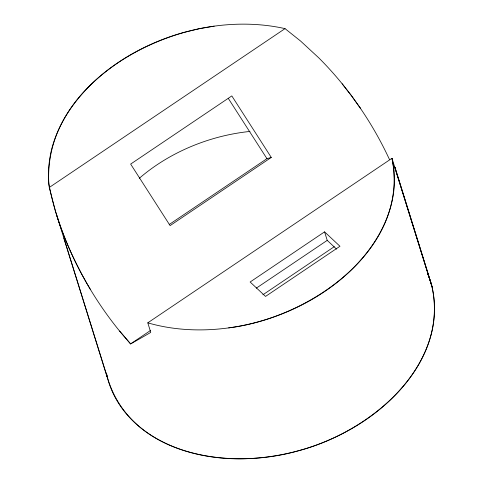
<?xml version="1.0" encoding="UTF-8"?>
<svg xmlns="http://www.w3.org/2000/svg" width="483" height="483" viewBox="0 0 483 483"><rect width="100%" height="100%" fill="white"/><g stroke="black" fill="none" stroke-linecap="round" stroke-linejoin="round"><path stroke-width="0.72" d="M130.615 343.89A327.347 11.586 -33.4 0 0 150.75 332.395L147.792 322.825L391.979 158.297L432.001 286.642C449.341 367.165 368.885 432.146 298.868 450.651C229.479 470.774 129.818 456.091 107.117 376.529L55.37 210.89L49.284 187.464L285.024 28.63L300.511 40.983L318.786 57.869A335.184 322.288 74.3 0 1 342.151 83.764L351.467 95.706L360.264 108.047L351.467 95.706L342.157 83.764M169.225 224.498L266.948 158.659L271.277 157.44L231.816 95.918L130.651 164.081L170.107 225.609L271.277 157.44M285.024 28.63A168.621 122.519 -17.3 0 0 214.186 26.154C136.321 36.527 43.343 96.28 48.868 184.065C55.968 221.48 71.134 257.119 90.581 289.758A348.871 335.45 74.3 0 0 119.615 331.084L130.591 343.908L150.575 330.438M324.576 231.852L250.14 282.006L265.529 296.429L339.966 246.27L324.576 231.852L327.226 240.365L336.573 249.119M256.28 288.17L327.226 240.365M262.873 294.793L334.296 246.662M214.18 26.16L199.346 28.69L184.132 32.349A168.621 122.519 -17.3 0 0 51.27 150.774C48.608 162.789 47.539 175.232 49.284 187.464M228.652 327.879C308.667 318.267 410.236 249.723 391.979 158.297L393.887 169.237L394.454 180.093A168.615 122.513 -17.3 0 1 147.816 322.843M130.591 343.908L119.615 331.078M228.278 98.363L266.948 158.659M90.581 289.758C76.302 266.012 64.692 240.643 56.39 214.204M427.847 274.175C435.455 292.457 436.264 313.062 431.73 332.226A168.615 122.513 -17.3 0 1 298.868 450.645C279.301 455.952 259.081 458.808 238.795 458.85A168.615 122.513 -17.3 0 1 107.129 376.523M428.819 275.884L395.003 167.311M394.665 167.021L432.001 286.642A168.615 122.513 -17.3 0 0 427.316 272.696M63.804 238.004L107.093 376.988M106.375 373.009L107.117 376.529L106.743 374.416M394.357 166.967A327.347 11.586 -33.4 0 1 394.979 167.836M360.246 108.059A346.685 333.348 74.3 0 1 389.449 159.45M139.285 178.312A153.014 111.175 -17.3 0 1 249.971 131.43"/></g></svg>
